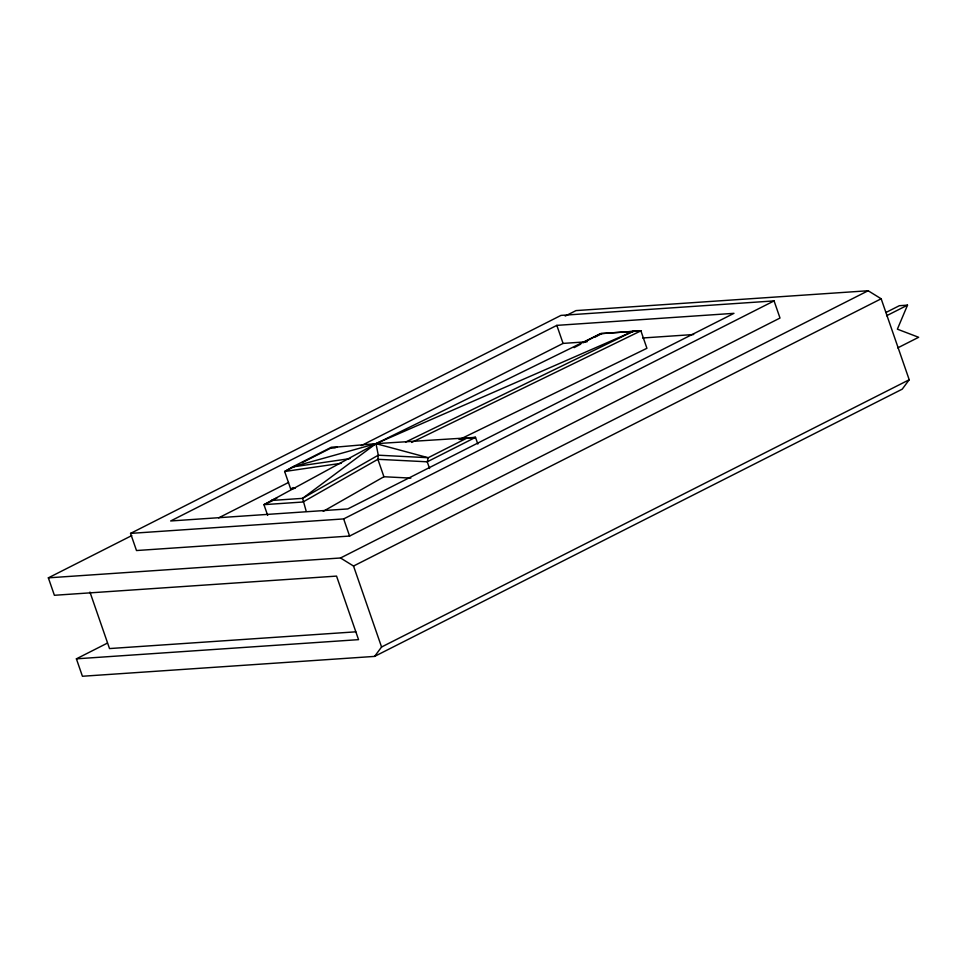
<?xml version="1.0" encoding="UTF-8"?>
<svg xmlns="http://www.w3.org/2000/svg" width="967" height="967" viewBox="0 0 967 967"><rect width="100%" height="100%" fill="white"/><g stroke="black" fill="none" stroke-linecap="round" stroke-linejoin="round"><path stroke-width="1.45" d="M885.941 312.486L899.334 305.705L907.517 305.149L897.376 329.167L918.65 337.29L897.714 347.89M107.349 643.14L76.393 658.829L82.425 676.259L374.592 656.4L381.566 647.008L909.21 379.753L881.167 298.779L868.148 290.741L575.994 310.6L565.224 316.052M909.21 379.753L902.235 389.157L374.592 656.4M459.748 439.405L646.923 348.289L640.891 330.847L600.652 333.627L375.982 443.66L302.586 498.356L271.57 500.471L263.943 504.653L267.666 515.387M323.232 511.338L383.923 476.743L410.842 478.109M411.664 442.439L640.891 330.847L633.01 331.379L375.982 443.66L271.57 500.471L276.997 497.993M574.084 347.661L580.732 344.143M583.379 342.741L600.652 333.627L640.891 330.847M595.201 337.024L601.849 333.506M130.557 533.397L560.969 315.399L774.071 300.906L780.006 318.046L349.595 536.056L136.492 550.537L130.557 533.397L343.66 518.916L774.071 300.906M76.393 658.829L358.552 639.646L336.552 576.102L54.394 595.285L48.35 577.843L131.802 535.573M556.835 325.371L170.663 520.971L347.794 508.932L733.965 313.332L556.835 325.371L563.072 343.406L587.09 341.774M295.37 466.058L284.636 471.497L290.68 488.927L295.14 488.287M302.067 462.673L331.572 447.721M218.627 517.865L288.589 482.436M361.247 445.63L563.072 343.406M290.68 488.927L293.364 487.573M48.35 577.843L340.517 557.983L868.148 290.741M340.517 557.983L353.523 566.033L881.167 298.779M886.582 315.75L907.517 305.149M405.572 442.088L633.01 331.379M272.114 500.918L263.943 504.653L302.985 502.006L377.879 459.301L427.245 461.803L475.51 437.35L477.843 444.058M468.064 438.438L475.51 437.35L375.982 443.66L292.481 466.952L284.636 471.497L341.206 463.29M459.023 439.429L466.445 438.353L428.212 457.717L378.302 455.191L302.586 498.356L306.237 511.386M460.606 439.514L463.58 439.078M350.054 458.6L292.481 466.952L330.714 447.588L337.386 447.274M429.566 468.512L427.245 461.803L428.212 457.717L375.982 443.66L330.714 447.588L335.198 447.818M642.632 337.991L693.665 334.522M355.796 631.826L109.513 648.567L89.955 592.082M383.923 476.743L377.879 459.301L378.302 455.191L375.982 443.66M343.66 518.916L349.595 536.056M353.523 566.033L381.566 647.008"/></g></svg>
